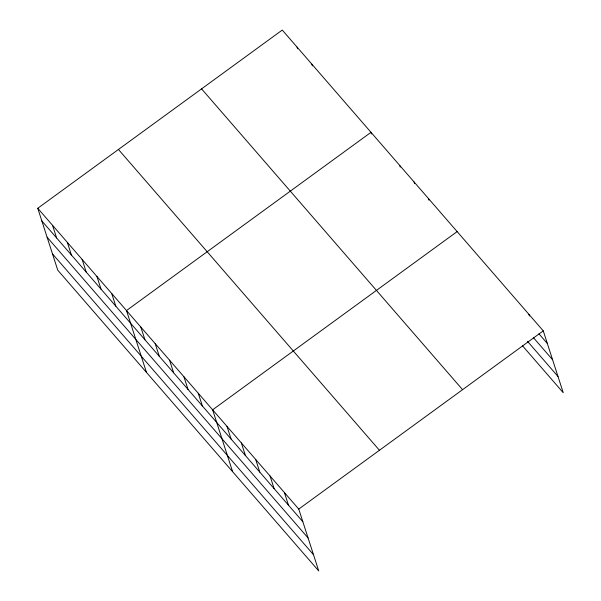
<?xml version="1.0" encoding="UTF-8"?>
<svg xmlns="http://www.w3.org/2000/svg" width="601" height="601" viewBox="0 0 601 601"><rect width="100%" height="100%" fill="white"/><g stroke="black" fill="none" stroke-linecap="round" stroke-linejoin="round"><path stroke-width="0.9" d="M37.758 208.277L298.757 509.085L318.74 570.95L57.741 270.142L37.758 208.277L282.26 30.05L543.259 330.858L563.242 392.723L522.569 345.845M457.128 231.595L212.626 409.814L232.61 471.68M298.757 509.085L543.259 330.858M538.977 333.863L547.346 343.517M533.455 337.694L552.597 359.751M527.49 341.33L557.998 376.489M201.575 88.865L462.575 389.673M118.442 149.461L379.441 450.269M41.845 220.935L302.844 521.743M47.088 237.17L308.088 537.978M52.497 253.9L313.497 554.708M528.903 314.315L529.451 316.006M428.423 198.503L428.964 200.193M414.066 181.96L414.607 183.643M399.71 165.418L400.258 167.101M371.546 134.015L370.997 132.325L126.495 310.552L146.479 372.417M311.844 64.142L312.385 65.832M297.052 47.096L297.593 48.786M284.401 492.542L288.488 505.193M270.044 475.992L274.139 488.651M255.695 459.449L259.782 472.108M241.339 442.907L245.426 455.566M226.983 426.364L231.069 439.015M198.27 393.272L202.357 405.93M183.914 376.729L188.008 389.388M169.565 360.187L173.651 372.838M155.208 343.637L159.295 356.295M140.852 327.094L144.939 339.753M111.703 293.506L115.798 306.164M96.919 276.46L101.006 289.119M82.127 259.414L86.213 272.073M67.335 242.368L71.421 255.027M52.55 225.322L56.637 237.981"/></g></svg>
